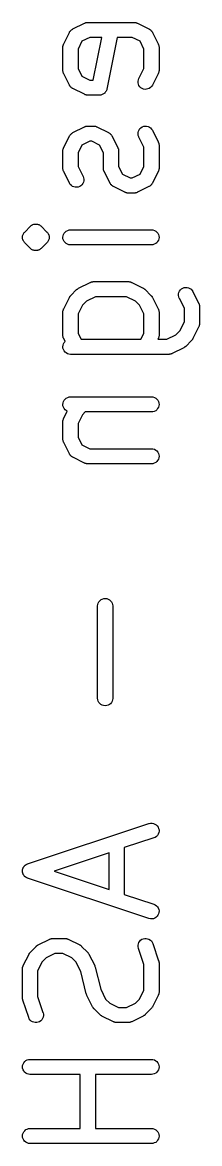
# Model space of a CAD drawing. Extents: x 160.2 to 226.8, y -124.8 to -85.
# Drawn here: x 160.16 to 161.33, y -124.82 to -117.4 of the extents above; entities that cross this region are included whole.
import ezdxf

# ---------------------------------------------------------------- set-up
doc = ezdxf.new("R2010")
doc.units = 0
doc.layers.add('BLACK', color=7, linetype='CONTINUOUS')

msp = doc.modelspace()

# ---------------------------------------------------------------- linework, layer by layer
at = {"layer": 'BLACK', "linetype": 'CONTINUOUS'}
for p, q in [((160.494, -117.447), (160.57, -117.409)), ((160.57, -117.409), (160.571, -117.409)), ((160.571, -117.409), (160.573, -117.408)), ((160.573, -117.408), (160.574, -117.408)), ((160.574, -117.408), (160.577, -117.407)), ((160.577, -117.407), (160.58, -117.405)), ((160.58, -117.405), (160.582, -117.405)), ((160.582, -117.405), (160.583, -117.405)), ((160.583, -117.405), (160.587, -117.404)), ((160.587, -117.404), (160.59, -117.404)), ((160.59, -117.404), (160.591, -117.404)), ((160.591, -117.404), (160.593, -117.404)), ((160.593, -117.404), (160.898, -117.404)), ((160.898, -117.404), (160.9, -117.404)), ((160.898, -117.404), (160.898, -117.404)), ((160.9, -117.404), (160.901, -117.404)), ((160.901, -117.404), (160.905, -117.405)), ((160.905, -117.405), (160.908, -117.405)), ((160.908, -117.405), (160.909, -117.405)), ((160.909, -117.405), (160.911, -117.406)), ((160.911, -117.406), (160.914, -117.407)), ((160.914, -117.407), (160.917, -117.408)), ((160.917, -117.408), (160.919, -117.409)), ((160.919, -117.409), (160.92, -117.409)), ((160.92, -117.409), (160.996, -117.447)), ((160.434, -117.546), (160.472, -117.47)), ((160.472, -117.469), (160.473, -117.468)), ((160.472, -117.47), (160.472, -117.469)), ((160.473, -117.467), (160.475, -117.464)), ((160.473, -117.468), (160.473, -117.467)), ((160.475, -117.464), (160.478, -117.461)), ((160.478, -117.46), (160.479, -117.459)), ((160.478, -117.461), (160.478, -117.46)), ((160.479, -117.459), (160.482, -117.456)), ((160.482, -117.456), (160.484, -117.454)), ((160.484, -117.454), (160.485, -117.453)), ((160.485, -117.453), (160.486, -117.452)), ((160.486, -117.452), (160.489, -117.45)), ((160.489, -117.45), (160.492, -117.448)), ((160.492, -117.448), (160.493, -117.448)), ((160.493, -117.448), (160.494, -117.447)), ((160.605, -117.504), (160.554, -117.529)), ((160.684, -117.504), (160.605, -117.504)), ((160.628, -117.785), (160.684, -117.504)), ((160.786, -117.504), (160.718, -117.845)), ((160.886, -117.504), (160.786, -117.504)), ((160.937, -117.529), (160.886, -117.504)), ((160.996, -117.447), (160.997, -117.447)), ((160.997, -117.447), (160.998, -117.448)), ((160.998, -117.448), (160.999, -117.449)), ((160.999, -117.449), (161.002, -117.451)), ((161.002, -117.451), (161.005, -117.453)), ((161.005, -117.453), (161.006, -117.454)), ((161.006, -117.454), (161.007, -117.454)), ((161.007, -117.454), (161.009, -117.457)), ((161.009, -117.457), (161.012, -117.46)), ((161.012, -117.46), (161.013, -117.46)), ((161.013, -117.46), (161.013, -117.461)), ((161.013, -117.461), (161.015, -117.465)), ((161.015, -117.465), (161.018, -117.468)), ((161.018, -117.468), (161.018, -117.469)), ((161.018, -117.469), (161.019, -117.47)), ((161.019, -117.47), (161.057, -117.546)), ((160.429, -117.561), (160.43, -117.558)), ((160.429, -117.564), (160.429, -117.561)), ((160.429, -117.566), (160.429, -117.564)), ((160.429, -117.567), (160.429, -117.566)), ((160.429, -117.568), (160.429, -117.567)), ((160.429, -117.72), (160.429, -117.568)), ((160.43, -117.555), (160.432, -117.552)), ((160.43, -117.556), (160.43, -117.555)), ((160.43, -117.558), (160.43, -117.556)), ((160.432, -117.552), (160.433, -117.548)), ((160.433, -117.547), (160.434, -117.546)), ((160.433, -117.548), (160.433, -117.547)), ((160.554, -117.529), (160.529, -117.58)), ((160.529, -117.58), (160.529, -117.709)), ((160.962, -117.58), (160.937, -117.529)), ((160.962, -117.709), (160.962, -117.58)), ((161.057, -117.546), (161.057, -117.546)), ((161.057, -117.546), (161.057, -117.548)), ((161.057, -117.548), (161.058, -117.549)), ((161.058, -117.549), (161.059, -117.552)), ((161.059, -117.552), (161.06, -117.556)), ((161.06, -117.556), (161.061, -117.557)), ((161.061, -117.557), (161.061, -117.558)), ((161.061, -117.558), (161.061, -117.562)), ((161.061, -117.562), (161.062, -117.565)), ((161.062, -117.565), (161.062, -117.567)), ((161.062, -117.567), (161.062, -117.568)), ((161.062, -117.568), (161.062, -117.72)), ((160.429, -117.722), (160.429, -117.72)), ((160.429, -117.723), (160.429, -117.722)), ((160.429, -117.727), (160.429, -117.723)), ((160.43, -117.73), (160.429, -117.727)), ((160.43, -117.732), (160.43, -117.73)), ((160.43, -117.733), (160.43, -117.732)), ((160.431, -117.736), (160.43, -117.733)), ((160.529, -117.709), (160.554, -117.759)), ((160.929, -117.774), (160.962, -117.709)), ((161.06, -117.734), (161.059, -117.737)), ((161.061, -117.731), (161.06, -117.732)), ((161.06, -117.732), (161.06, -117.734)), ((161.062, -117.724), (161.061, -117.727)), ((161.061, -117.727), (161.061, -117.731)), ((161.062, -117.72), (161.062, -117.721)), ((161.062, -117.721), (161.062, -117.723)), ((161.062, -117.723), (161.062, -117.724)), ((160.432, -117.74), (160.431, -117.736)), ((160.433, -117.741), (160.432, -117.74)), ((160.434, -117.742), (160.433, -117.741)), ((160.434, -117.743), (160.434, -117.742)), ((160.472, -117.819), (160.434, -117.743)), ((160.554, -117.759), (160.605, -117.785)), ((160.605, -117.785), (160.628, -117.785)), ((160.924, -117.793), (160.926, -117.783)), ((160.924, -117.803), (160.924, -117.793)), ((160.926, -117.812), (160.924, -117.803)), ((160.926, -117.783), (160.929, -117.774)), ((161.057, -117.743), (161.019, -117.819)), ((161.058, -117.74), (161.057, -117.741)), ((161.057, -117.741), (161.057, -117.743)), ((161.059, -117.737), (161.058, -117.74)), ((160.473, -117.82), (160.472, -117.819)), ((160.473, -117.821), (160.473, -117.82)), ((160.475, -117.824), (160.473, -117.821)), ((160.477, -117.827), (160.475, -117.824)), ((160.478, -117.828), (160.477, -117.827)), ((160.478, -117.829), (160.478, -117.828)), ((160.481, -117.832), (160.478, -117.829)), ((160.484, -117.834), (160.481, -117.832)), ((160.485, -117.835), (160.484, -117.834)), ((160.485, -117.836), (160.485, -117.835)), ((160.489, -117.838), (160.485, -117.836)), ((160.492, -117.84), (160.489, -117.838)), ((160.493, -117.84), (160.492, -117.84)), ((160.494, -117.841), (160.493, -117.84)), ((160.57, -117.879), (160.494, -117.841)), ((160.494, -117.841), (160.494, -117.841)), ((160.572, -117.88), (160.57, -117.879)), ((160.573, -117.881), (160.572, -117.88)), ((160.576, -117.882), (160.573, -117.881)), ((160.58, -117.883), (160.576, -117.882)), ((160.683, -117.882), (160.679, -117.884)), ((160.688, -117.881), (160.683, -117.882)), ((160.692, -117.879), (160.688, -117.881)), ((160.688, -117.881), (160.688, -117.881)), ((160.688, -117.881), (160.688, -117.881)), ((160.696, -117.877), (160.692, -117.879)), ((160.697, -117.877), (160.696, -117.877)), ((160.7, -117.873), (160.697, -117.876)), ((160.697, -117.876), (160.697, -117.877)), ((160.704, -117.871), (160.7, -117.873)), ((160.707, -117.867), (160.704, -117.87)), ((160.704, -117.87), (160.704, -117.87)), ((160.704, -117.87), (160.704, -117.871)), ((160.71, -117.863), (160.707, -117.867)), ((160.713, -117.859), (160.71, -117.863)), ((160.71, -117.863), (160.71, -117.863)), ((160.71, -117.863), (160.71, -117.863)), ((160.715, -117.855), (160.713, -117.859)), ((160.717, -117.85), (160.715, -117.854)), ((160.715, -117.854), (160.715, -117.854)), ((160.715, -117.854), (160.715, -117.855)), ((160.718, -117.845), (160.717, -117.85)), ((160.718, -117.845), (160.718, -117.845)), ((160.718, -117.845), (160.718, -117.845)), ((160.718, -117.845), (160.718, -117.845)), ((160.718, -117.845), (160.718, -117.845)), ((160.93, -117.821), (160.926, -117.812)), ((160.936, -117.829), (160.93, -117.821)), ((160.943, -117.836), (160.936, -117.829)), ((160.951, -117.841), (160.943, -117.836)), ((160.96, -117.845), (160.951, -117.841)), ((160.97, -117.847), (160.96, -117.845)), ((160.98, -117.846), (160.97, -117.847)), ((160.989, -117.844), (160.98, -117.846)), ((160.998, -117.84), (160.989, -117.844)), ((161.006, -117.835), (160.998, -117.84)), ((161.013, -117.828), (161.006, -117.835)), ((161.018, -117.82), (161.013, -117.828)), ((161.019, -117.819), (161.018, -117.82)), ((160.581, -117.883), (160.58, -117.883)), ((160.582, -117.884), (160.581, -117.883)), ((160.586, -117.884), (160.582, -117.884)), ((160.589, -117.885), (160.586, -117.884)), ((160.591, -117.885), (160.589, -117.885)), ((160.592, -117.885), (160.591, -117.885)), ((160.593, -117.885), (160.592, -117.885)), ((160.669, -117.885), (160.593, -117.885)), ((160.674, -117.884), (160.669, -117.885)), ((160.678, -117.884), (160.674, -117.884)), ((160.679, -117.884), (160.678, -117.884)), ((160.679, -117.884), (160.679, -117.884)), ((160.494, -118.133), (160.57, -118.095)), ((160.57, -118.095), (160.571, -118.094)), ((160.571, -118.094), (160.573, -118.094)), ((160.573, -118.094), (160.574, -118.093)), ((160.574, -118.093), (160.577, -118.092)), ((160.577, -118.092), (160.58, -118.091)), ((160.58, -118.091), (160.582, -118.091)), ((160.582, -118.091), (160.583, -118.09)), ((160.583, -118.09), (160.587, -118.09)), ((160.587, -118.09), (160.59, -118.09)), ((160.59, -118.09), (160.591, -118.09)), ((160.591, -118.09), (160.593, -118.09)), ((160.593, -118.09), (160.631, -118.09)), ((160.631, -118.09), (160.632, -118.09)), ((160.632, -118.09), (160.633, -118.09)), ((160.633, -118.09), (160.635, -118.09)), ((160.635, -118.09), (160.638, -118.09)), ((160.638, -118.09), (160.641, -118.091)), ((160.641, -118.091), (160.643, -118.091)), ((160.643, -118.091), (160.644, -118.091)), ((160.644, -118.091), (160.647, -118.093)), ((160.647, -118.093), (160.651, -118.094)), ((160.651, -118.094), (160.652, -118.094)), ((160.652, -118.094), (160.653, -118.095)), ((160.653, -118.095), (160.73, -118.133)), ((160.936, -118.106), (160.943, -118.1)), ((160.943, -118.1), (160.952, -118.095)), ((160.952, -118.095), (160.961, -118.091)), ((160.961, -118.091), (160.971, -118.09)), ((160.971, -118.09), (160.98, -118.09)), ((160.98, -118.09), (160.99, -118.092)), ((160.99, -118.092), (160.999, -118.096)), ((160.999, -118.096), (161.007, -118.102)), ((161.007, -118.102), (161.013, -118.109)), ((160.434, -118.231), (160.472, -118.155)), ((160.472, -118.155), (160.473, -118.154)), ((160.472, -118.155), (160.472, -118.155)), ((160.473, -118.153), (160.476, -118.15)), ((160.473, -118.154), (160.473, -118.153)), ((160.476, -118.15), (160.478, -118.146)), ((160.478, -118.146), (160.479, -118.145)), ((160.478, -118.146), (160.478, -118.146)), ((160.479, -118.145), (160.482, -118.142)), ((160.482, -118.142), (160.484, -118.139)), ((160.484, -118.139), (160.485, -118.139)), ((160.485, -118.139), (160.486, -118.138)), ((160.486, -118.138), (160.489, -118.136)), ((160.489, -118.136), (160.492, -118.134)), ((160.492, -118.134), (160.493, -118.133)), ((160.493, -118.133), (160.494, -118.133)), ((160.73, -118.133), (160.73, -118.133)), ((160.73, -118.133), (160.731, -118.134)), ((160.731, -118.134), (160.732, -118.134)), ((160.732, -118.134), (160.735, -118.136)), ((160.735, -118.136), (160.738, -118.139)), ((160.738, -118.139), (160.739, -118.139)), ((160.739, -118.139), (160.74, -118.14)), ((160.74, -118.14), (160.743, -118.143)), ((160.743, -118.143), (160.745, -118.145)), ((160.745, -118.145), (160.746, -118.146)), ((160.746, -118.146), (160.747, -118.147)), ((160.747, -118.147), (160.749, -118.15)), ((160.749, -118.15), (160.751, -118.153)), ((160.751, -118.153), (160.751, -118.154)), ((160.751, -118.154), (160.752, -118.155)), ((160.752, -118.155), (160.79, -118.231)), ((160.924, -118.133), (160.927, -118.123)), ((160.924, -118.142), (160.924, -118.133)), ((160.925, -118.152), (160.924, -118.142)), ((160.929, -118.161), (160.925, -118.152)), ((160.927, -118.123), (160.931, -118.114)), ((160.929, -118.162), (160.929, -118.161)), ((160.962, -118.228), (160.929, -118.162)), ((160.931, -118.114), (160.936, -118.106)), ((161.013, -118.109), (161.019, -118.117)), ((161.019, -118.117), (161.057, -118.193)), ((160.429, -118.247), (160.43, -118.243)), ((160.429, -118.25), (160.429, -118.247)), ((160.429, -118.252), (160.429, -118.25)), ((160.429, -118.253), (160.429, -118.252)), ((160.429, -118.254), (160.429, -118.253)), ((160.43, -118.241), (160.432, -118.237)), ((160.43, -118.242), (160.43, -118.241)), ((160.43, -118.243), (160.43, -118.242)), ((160.432, -118.237), (160.433, -118.234)), ((160.433, -118.233), (160.434, -118.231)), ((160.433, -118.234), (160.433, -118.233)), ((160.554, -118.215), (160.529, -118.266)), ((160.605, -118.19), (160.554, -118.215)), ((160.619, -118.19), (160.605, -118.19)), ((160.67, -118.215), (160.619, -118.19)), ((160.695, -118.266), (160.67, -118.215)), ((160.79, -118.231), (160.79, -118.232)), ((160.79, -118.232), (160.791, -118.233)), ((160.791, -118.233), (160.791, -118.235)), ((160.791, -118.235), (160.792, -118.238)), ((160.792, -118.238), (160.794, -118.241)), ((160.794, -118.241), (160.794, -118.243)), ((160.794, -118.243), (160.794, -118.244)), ((160.794, -118.244), (160.795, -118.247)), ((160.795, -118.247), (160.795, -118.251)), ((160.795, -118.251), (160.795, -118.252)), ((160.795, -118.252), (160.795, -118.254)), ((160.962, -118.356), (160.962, -118.228)), ((161.057, -118.193), (161.057, -118.194)), ((161.057, -118.194), (161.057, -118.195)), ((161.057, -118.195), (161.058, -118.197)), ((161.058, -118.197), (161.059, -118.2)), ((161.059, -118.2), (161.06, -118.203)), ((161.06, -118.203), (161.061, -118.205)), ((161.061, -118.205), (161.061, -118.206)), ((161.061, -118.206), (161.061, -118.209)), ((161.061, -118.209), (161.062, -118.213)), ((161.062, -118.213), (161.062, -118.214)), ((161.062, -118.214), (161.062, -118.216)), ((161.062, -118.216), (161.062, -118.368)), ((160.429, -118.368), (160.429, -118.254)), ((160.529, -118.266), (160.529, -118.356)), ((160.695, -118.368), (160.695, -118.266)), ((160.795, -118.254), (160.795, -118.356)), ((160.429, -118.37), (160.429, -118.368)), ((160.429, -118.371), (160.429, -118.37)), ((160.429, -118.374), (160.429, -118.371)), ((160.43, -118.378), (160.429, -118.374)), ((160.43, -118.379), (160.43, -118.378)), ((160.43, -118.381), (160.43, -118.379)), ((160.431, -118.384), (160.43, -118.381)), ((160.432, -118.387), (160.431, -118.384)), ((160.433, -118.388), (160.432, -118.387)), ((160.434, -118.39), (160.433, -118.388)), ((160.472, -118.467), (160.434, -118.39)), ((160.434, -118.39), (160.434, -118.39)), ((160.529, -118.356), (160.561, -118.422)), ((160.695, -118.37), (160.695, -118.368)), ((160.695, -118.371), (160.695, -118.37)), ((160.696, -118.374), (160.695, -118.371)), ((160.696, -118.378), (160.696, -118.374)), ((160.697, -118.379), (160.696, -118.378)), ((160.697, -118.381), (160.697, -118.379)), ((160.698, -118.384), (160.697, -118.381)), ((160.699, -118.387), (160.698, -118.384)), ((160.7, -118.388), (160.699, -118.387)), ((160.7, -118.39), (160.7, -118.388)), ((160.701, -118.39), (160.7, -118.39)), ((160.739, -118.467), (160.701, -118.39)), ((160.795, -118.356), (160.821, -118.407)), ((160.937, -118.407), (160.962, -118.356)), ((161.057, -118.39), (161.019, -118.467)), ((161.058, -118.388), (161.057, -118.389)), ((161.057, -118.389), (161.057, -118.39)), ((161.059, -118.385), (161.058, -118.388)), ((161.06, -118.381), (161.059, -118.385)), ((161.061, -118.378), (161.06, -118.38)), ((161.06, -118.38), (161.06, -118.381)), ((161.062, -118.372), (161.061, -118.375)), ((161.061, -118.375), (161.061, -118.378)), ((161.062, -118.368), (161.062, -118.369)), ((161.062, -118.369), (161.062, -118.37)), ((161.062, -118.37), (161.062, -118.372)), ((160.477, -118.475), (160.472, -118.467)), ((160.484, -118.482), (160.477, -118.475)), ((160.56, -118.469), (160.554, -118.477)), ((160.564, -118.461), (160.56, -118.469)), ((160.561, -118.422), (160.562, -118.423)), ((160.562, -118.423), (160.565, -118.432)), ((160.566, -118.451), (160.564, -118.461)), ((160.565, -118.432), (160.567, -118.441)), ((160.567, -118.441), (160.566, -118.451)), ((160.739, -118.468), (160.739, -118.467)), ((160.74, -118.469), (160.739, -118.468)), ((160.742, -118.472), (160.74, -118.469)), ((160.744, -118.475), (160.742, -118.472)), ((160.745, -118.476), (160.744, -118.475)), ((160.821, -118.407), (160.871, -118.432)), ((160.871, -118.432), (160.886, -118.432)), ((160.886, -118.432), (160.937, -118.407)), ((161.013, -118.475), (161.012, -118.476)), ((161.015, -118.472), (161.013, -118.475)), ((161.017, -118.469), (161.015, -118.472)), ((161.018, -118.468), (161.017, -118.469)), ((161.019, -118.467), (161.018, -118.467)), ((161.018, -118.467), (161.018, -118.468)), ((160.492, -118.488), (160.484, -118.482)), ((160.501, -118.492), (160.492, -118.488)), ((160.51, -118.494), (160.501, -118.492)), ((160.52, -118.494), (160.51, -118.494)), ((160.53, -118.493), (160.52, -118.494)), ((160.539, -118.489), (160.53, -118.493)), ((160.547, -118.484), (160.539, -118.489)), ((160.554, -118.477), (160.547, -118.484)), ((160.745, -118.477), (160.745, -118.476)), ((160.748, -118.479), (160.745, -118.477)), ((160.751, -118.482), (160.748, -118.479)), ((160.751, -118.483), (160.751, -118.482)), ((160.752, -118.483), (160.751, -118.483)), ((160.755, -118.485), (160.752, -118.483)), ((160.758, -118.488), (160.755, -118.485)), ((160.759, -118.488), (160.758, -118.488)), ((160.76, -118.489), (160.759, -118.488)), ((160.761, -118.489), (160.76, -118.489)), ((160.837, -118.527), (160.761, -118.489)), ((160.839, -118.528), (160.837, -118.527)), ((160.84, -118.528), (160.839, -118.528)), ((160.843, -118.529), (160.84, -118.528)), ((160.846, -118.531), (160.843, -118.529)), ((160.848, -118.531), (160.846, -118.531)), ((160.849, -118.531), (160.848, -118.531)), ((160.853, -118.532), (160.849, -118.531)), ((160.856, -118.532), (160.853, -118.532)), ((160.857, -118.532), (160.856, -118.532)), ((160.859, -118.532), (160.857, -118.532)), ((160.86, -118.532), (160.859, -118.532)), ((160.898, -118.532), (160.86, -118.532)), ((160.899, -118.532), (160.898, -118.532)), ((160.901, -118.532), (160.899, -118.532)), ((160.904, -118.532), (160.901, -118.532)), ((160.907, -118.531), (160.904, -118.532)), ((160.909, -118.531), (160.907, -118.531)), ((160.91, -118.531), (160.909, -118.531)), ((160.913, -118.53), (160.91, -118.531)), ((160.917, -118.529), (160.913, -118.53)), ((160.918, -118.528), (160.917, -118.529)), ((160.919, -118.527), (160.918, -118.528)), ((160.92, -118.527), (160.919, -118.527)), ((160.996, -118.489), (160.92, -118.527)), ((160.997, -118.488), (160.996, -118.489)), ((160.998, -118.488), (160.997, -118.488)), ((161.001, -118.486), (160.998, -118.488)), ((161.004, -118.484), (161.001, -118.486)), ((161.005, -118.483), (161.004, -118.484)), ((161.006, -118.482), (161.005, -118.483)), ((161.009, -118.48), (161.006, -118.482)), ((161.012, -118.477), (161.009, -118.48)), ((161.012, -118.476), (161.012, -118.477)), ((160.177, -118.79), (160.215, -118.752)), ((160.215, -118.751), (160.219, -118.748)), ((160.215, -118.752), (160.215, -118.751)), ((160.215, -118.752), (160.215, -118.752)), ((160.215, -118.752), (160.215, -118.752)), ((160.215, -118.752), (160.215, -118.752)), ((160.219, -118.748), (160.222, -118.745)), ((160.222, -118.745), (160.223, -118.745)), ((160.223, -118.745), (160.227, -118.743)), ((160.223, -118.745), (160.223, -118.745)), ((160.227, -118.743), (160.231, -118.741)), ((160.231, -118.741), (160.236, -118.739)), ((160.231, -118.741), (160.231, -118.741)), ((160.231, -118.741), (160.231, -118.741)), ((160.236, -118.739), (160.24, -118.738)), ((160.24, -118.738), (160.241, -118.738)), ((160.241, -118.738), (160.241, -118.738)), ((160.241, -118.738), (160.245, -118.738)), ((160.245, -118.738), (160.25, -118.737)), ((160.25, -118.737), (160.251, -118.737)), ((160.25, -118.737), (160.25, -118.737)), ((160.251, -118.737), (160.255, -118.738)), ((160.255, -118.738), (160.26, -118.738)), ((160.26, -118.738), (160.26, -118.738)), ((160.26, -118.738), (160.26, -118.738)), ((160.26, -118.738), (160.265, -118.74)), ((160.265, -118.74), (160.269, -118.741)), ((160.269, -118.741), (160.269, -118.741)), ((160.269, -118.741), (160.27, -118.741)), ((160.27, -118.741), (160.274, -118.743)), ((160.274, -118.743), (160.278, -118.746)), ((160.278, -118.746), (160.278, -118.746)), ((160.278, -118.746), (160.278, -118.746)), ((160.278, -118.746), (160.282, -118.749)), ((160.282, -118.749), (160.285, -118.752)), ((160.285, -118.752), (160.323, -118.79)), ((160.162, -118.82), (160.163, -118.815)), ((160.162, -118.825), (160.162, -118.82)), ((160.162, -118.83), (160.162, -118.825)), ((160.162, -118.825), (160.162, -118.825)), ((160.162, -118.825), (160.162, -118.825)), ((160.162, -118.825), (160.162, -118.825)), ((160.162, -118.825), (160.162, -118.825)), ((160.163, -118.834), (160.162, -118.83)), ((160.163, -118.815), (160.164, -118.811)), ((160.163, -118.815), (160.163, -118.815)), ((160.163, -118.815), (160.163, -118.815)), ((160.163, -118.815), (160.163, -118.815)), ((160.163, -118.815), (160.163, -118.815)), ((160.163, -118.835), (160.163, -118.834)), ((160.164, -118.839), (160.163, -118.835)), ((160.163, -118.835), (160.163, -118.835)), ((160.163, -118.835), (160.163, -118.835)), ((160.163, -118.835), (160.163, -118.835)), ((160.164, -118.811), (160.166, -118.806)), ((160.165, -118.844), (160.164, -118.839)), ((160.166, -118.844), (160.165, -118.844)), ((160.166, -118.806), (160.168, -118.802)), ((160.166, -118.806), (160.166, -118.806)), ((160.166, -118.806), (160.166, -118.806)), ((160.166, -118.806), (160.166, -118.806)), ((160.166, -118.806), (160.166, -118.806)), ((160.168, -118.848), (160.166, -118.844)), ((160.166, -118.844), (160.166, -118.844)), ((160.166, -118.844), (160.166, -118.844)), ((160.166, -118.844), (160.166, -118.844)), ((160.168, -118.802), (160.17, -118.797)), ((160.17, -118.797), (160.17, -118.797)), ((160.17, -118.797), (160.17, -118.797)), ((160.17, -118.797), (160.171, -118.797)), ((160.171, -118.797), (160.173, -118.794)), ((160.171, -118.797), (160.171, -118.797)), ((160.173, -118.794), (160.174, -118.794)), ((160.174, -118.794), (160.177, -118.79)), ((160.177, -118.79), (160.177, -118.79)), ((160.177, -118.79), (160.177, -118.79)), ((160.177, -118.79), (160.177, -118.79)), ((160.323, -118.79), (160.324, -118.79)), ((160.324, -118.79), (160.324, -118.79)), ((160.324, -118.79), (160.324, -118.79)), ((160.324, -118.79), (160.324, -118.79)), ((160.324, -118.79), (160.324, -118.79)), ((160.324, -118.79), (160.324, -118.79)), ((160.324, -118.79), (160.324, -118.79)), ((160.324, -118.79), (160.327, -118.794)), ((160.327, -118.794), (160.33, -118.798)), ((160.33, -118.798), (160.33, -118.798)), ((160.33, -118.798), (160.33, -118.798)), ((160.33, -118.798), (160.33, -118.798)), ((160.33, -118.798), (160.33, -118.798)), ((160.33, -118.798), (160.332, -118.802)), ((160.332, -118.802), (160.334, -118.806)), ((160.334, -118.845), (160.332, -118.849)), ((160.334, -118.806), (160.334, -118.806)), ((160.334, -118.806), (160.334, -118.807)), ((160.334, -118.807), (160.334, -118.807)), ((160.334, -118.807), (160.335, -118.807)), ((160.336, -118.84), (160.334, -118.844)), ((160.334, -118.844), (160.334, -118.845)), ((160.334, -118.845), (160.334, -118.845)), ((160.334, -118.845), (160.334, -118.845)), ((160.334, -118.845), (160.334, -118.845)), ((160.335, -118.807), (160.336, -118.811)), ((160.336, -118.811), (160.337, -118.816)), ((160.337, -118.835), (160.336, -118.84)), ((160.336, -118.84), (160.336, -118.84)), ((160.337, -118.816), (160.337, -118.816)), ((160.337, -118.816), (160.337, -118.816)), ((160.337, -118.816), (160.337, -118.816)), ((160.337, -118.816), (160.337, -118.816)), ((160.337, -118.816), (160.338, -118.821)), ((160.338, -118.83), (160.337, -118.835)), ((160.337, -118.835), (160.337, -118.835)), ((160.337, -118.835), (160.337, -118.835)), ((160.337, -118.835), (160.337, -118.835)), ((160.337, -118.835), (160.337, -118.835)), ((160.338, -118.821), (160.338, -118.825)), ((160.338, -118.825), (160.338, -118.825)), ((160.338, -118.825), (160.338, -118.826)), ((160.338, -118.826), (160.338, -118.826)), ((160.338, -118.826), (160.338, -118.826)), ((160.338, -118.826), (160.338, -118.83)), ((160.338, -118.83), (160.338, -118.83)), ((160.429, -118.825), (160.43, -118.815)), ((160.429, -118.835), (160.429, -118.825)), ((160.432, -118.844), (160.429, -118.835)), ((160.43, -118.815), (160.432, -118.806)), ((160.432, -118.806), (160.437, -118.797)), ((160.437, -118.853), (160.432, -118.844)), ((160.437, -118.797), (160.443, -118.79)), ((160.443, -118.79), (160.451, -118.784)), ((160.451, -118.784), (160.46, -118.779)), ((160.46, -118.779), (160.469, -118.776)), ((160.469, -118.776), (160.479, -118.775)), ((160.479, -118.775), (161.012, -118.775)), ((161.012, -118.775), (161.013, -118.775)), ((161.013, -118.775), (161.022, -118.776)), ((161.022, -118.776), (161.032, -118.779)), ((161.032, -118.779), (161.04, -118.784)), ((161.04, -118.784), (161.048, -118.79)), ((161.048, -118.79), (161.054, -118.798)), ((161.058, -118.845), (161.053, -118.853)), ((161.054, -118.798), (161.058, -118.807)), ((161.058, -118.807), (161.061, -118.816)), ((161.061, -118.835), (161.058, -118.845)), ((161.061, -118.816), (161.062, -118.826)), ((161.062, -118.826), (161.061, -118.835)), ((160.17, -118.852), (160.168, -118.848)), ((160.17, -118.853), (160.17, -118.852)), ((160.173, -118.856), (160.17, -118.853)), ((160.17, -118.853), (160.17, -118.853)), ((160.17, -118.853), (160.17, -118.853)), ((160.17, -118.853), (160.17, -118.853)), ((160.176, -118.86), (160.173, -118.856)), ((160.177, -118.861), (160.176, -118.86)), ((160.176, -118.86), (160.176, -118.86)), ((160.176, -118.86), (160.176, -118.86)), ((160.176, -118.86), (160.176, -118.86)), ((160.176, -118.86), (160.176, -118.86)), ((160.176, -118.86), (160.176, -118.86)), ((160.176, -118.86), (160.176, -118.86)), ((160.215, -118.899), (160.177, -118.861)), ((160.218, -118.902), (160.215, -118.899)), ((160.222, -118.905), (160.218, -118.902)), ((160.226, -118.907), (160.222, -118.905)), ((160.222, -118.905), (160.222, -118.905)), ((160.222, -118.905), (160.222, -118.905)), ((160.23, -118.909), (160.226, -118.907)), ((160.231, -118.909), (160.23, -118.909)), ((160.235, -118.911), (160.231, -118.909)), ((160.231, -118.909), (160.231, -118.909)), ((160.24, -118.912), (160.235, -118.911)), ((160.245, -118.913), (160.24, -118.912)), ((160.24, -118.912), (160.24, -118.912)), ((160.24, -118.912), (160.24, -118.912)), ((160.249, -118.913), (160.245, -118.913)), ((160.25, -118.913), (160.249, -118.913)), ((160.255, -118.913), (160.25, -118.913)), ((160.25, -118.913), (160.25, -118.913)), ((160.259, -118.912), (160.255, -118.913)), ((160.26, -118.912), (160.259, -118.912)), ((160.259, -118.912), (160.259, -118.912)), ((160.264, -118.911), (160.26, -118.912)), ((160.269, -118.91), (160.264, -118.911)), ((160.273, -118.907), (160.269, -118.91)), ((160.269, -118.91), (160.269, -118.91)), ((160.269, -118.91), (160.269, -118.91)), ((160.277, -118.905), (160.273, -118.907)), ((160.278, -118.905), (160.277, -118.905)), ((160.277, -118.905), (160.277, -118.905)), ((160.281, -118.902), (160.278, -118.905)), ((160.285, -118.899), (160.281, -118.902)), ((160.323, -118.861), (160.285, -118.899)), ((160.285, -118.899), (160.285, -118.899)), ((160.285, -118.899), (160.285, -118.899)), ((160.285, -118.899), (160.285, -118.899)), ((160.285, -118.899), (160.285, -118.899)), ((160.326, -118.857), (160.323, -118.861)), ((160.327, -118.857), (160.326, -118.857)), ((160.329, -118.853), (160.327, -118.857)), ((160.33, -118.853), (160.329, -118.853)), ((160.329, -118.853), (160.329, -118.853)), ((160.332, -118.849), (160.33, -118.853)), ((160.33, -118.853), (160.33, -118.853)), ((160.33, -118.853), (160.33, -118.853)), ((160.332, -118.849), (160.332, -118.849)), ((160.443, -118.86), (160.437, -118.853)), ((160.45, -118.866), (160.443, -118.86)), ((160.459, -118.871), (160.45, -118.866)), ((160.468, -118.874), (160.459, -118.871)), ((160.478, -118.875), (160.468, -118.874)), ((160.479, -118.875), (160.478, -118.875)), ((161.012, -118.875), (160.479, -118.875)), ((161.022, -118.874), (161.012, -118.875)), ((161.031, -118.871), (161.022, -118.874)), ((161.04, -118.867), (161.031, -118.871)), ((161.047, -118.861), (161.04, -118.867)), ((161.053, -118.853), (161.047, -118.861)), ((160.532, -119.161), (160.609, -119.123)), ((160.609, -119.123), (160.609, -119.123)), ((160.609, -119.123), (160.611, -119.123)), ((160.611, -119.123), (160.612, -119.122)), ((160.612, -119.122), (160.615, -119.121)), ((160.615, -119.121), (160.618, -119.12)), ((160.618, -119.12), (160.62, -119.119)), ((160.62, -119.119), (160.621, -119.119)), ((160.621, -119.119), (160.625, -119.119)), ((160.625, -119.119), (160.628, -119.118)), ((160.628, -119.118), (160.629, -119.118)), ((160.629, -119.118), (160.631, -119.118)), ((160.631, -119.118), (160.86, -119.118)), ((160.86, -119.118), (160.862, -119.118)), ((160.86, -119.118), (160.86, -119.118)), ((160.862, -119.118), (160.863, -119.118)), ((160.863, -119.118), (160.867, -119.119)), ((160.867, -119.119), (160.87, -119.119)), ((160.87, -119.119), (160.871, -119.12)), ((160.871, -119.12), (160.873, -119.12)), ((160.873, -119.12), (160.876, -119.121)), ((160.876, -119.121), (160.879, -119.122)), ((160.879, -119.122), (160.881, -119.123)), ((160.881, -119.123), (160.882, -119.123)), ((160.882, -119.123), (160.958, -119.161)), ((160.474, -119.219), (160.475, -119.216)), ((160.475, -119.216), (160.476, -119.215)), ((160.476, -119.215), (160.478, -119.213)), ((160.478, -119.213), (160.48, -119.211)), ((160.48, -119.211), (160.481, -119.209)), ((160.481, -119.209), (160.519, -119.171)), ((160.519, -119.171), (160.52, -119.17)), ((160.52, -119.17), (160.522, -119.169)), ((160.522, -119.169), (160.524, -119.167)), ((160.524, -119.167), (160.526, -119.166)), ((160.526, -119.166), (160.528, -119.164)), ((160.528, -119.164), (160.53, -119.163)), ((160.53, -119.163), (160.532, -119.161)), ((160.958, -119.161), (160.959, -119.162)), ((160.959, -119.162), (160.961, -119.163)), ((160.961, -119.163), (160.964, -119.165)), ((160.964, -119.165), (160.965, -119.166)), ((160.965, -119.166), (160.967, -119.167)), ((160.967, -119.167), (160.969, -119.169)), ((160.969, -119.169), (160.971, -119.171)), ((160.971, -119.171), (161.009, -119.209)), ((161.009, -119.209), (161.01, -119.209)), ((161.01, -119.209), (161.011, -119.212)), ((161.011, -119.212), (161.013, -119.214)), ((161.013, -119.214), (161.014, -119.215)), ((161.014, -119.215), (161.016, -119.217)), ((161.016, -119.217), (161.017, -119.22)), ((161.191, -119.199), (161.193, -119.19)), ((161.191, -119.209), (161.191, -119.199)), ((161.192, -119.219), (161.191, -119.209)), ((161.193, -119.19), (161.197, -119.181)), ((161.197, -119.181), (161.203, -119.173)), ((161.203, -119.173), (161.21, -119.166)), ((161.21, -119.166), (161.218, -119.161)), ((161.218, -119.161), (161.228, -119.158)), ((161.228, -119.158), (161.237, -119.156)), ((161.237, -119.156), (161.247, -119.157)), ((161.247, -119.157), (161.256, -119.159)), ((161.256, -119.159), (161.265, -119.163)), ((161.265, -119.163), (161.273, -119.168)), ((161.273, -119.168), (161.28, -119.176)), ((161.28, -119.176), (161.285, -119.184)), ((161.285, -119.184), (161.323, -119.26)), ((160.434, -119.298), (160.472, -119.222)), ((160.472, -119.221), (160.474, -119.219)), ((160.472, -119.222), (160.472, -119.221)), ((160.558, -119.274), (160.529, -119.332)), ((160.584, -119.247), (160.558, -119.274)), ((160.643, -119.218), (160.584, -119.247)), ((160.848, -119.218), (160.643, -119.218)), ((160.906, -119.247), (160.848, -119.218)), ((160.933, -119.274), (160.906, -119.247)), ((160.962, -119.332), (160.933, -119.274)), ((161.017, -119.22), (161.019, -119.222)), ((161.019, -119.222), (161.057, -119.298)), ((161.195, -119.228), (161.192, -119.219)), ((161.196, -119.229), (161.195, -119.228)), ((161.229, -119.294), (161.196, -119.229)), ((161.323, -119.26), (161.324, -119.261)), ((161.324, -119.261), (161.324, -119.262)), ((161.324, -119.262), (161.325, -119.263)), ((161.325, -119.263), (161.326, -119.267)), ((161.326, -119.267), (161.327, -119.27)), ((161.327, -119.27), (161.327, -119.271)), ((161.327, -119.271), (161.328, -119.273)), ((161.328, -119.273), (161.328, -119.276)), ((161.328, -119.276), (161.328, -119.279)), ((161.328, -119.279), (161.328, -119.281)), ((161.328, -119.281), (161.329, -119.282)), ((161.329, -119.282), (161.329, -119.397)), ((160.429, -119.313), (160.43, -119.31)), ((160.429, -119.317), (160.429, -119.313)), ((160.429, -119.318), (160.429, -119.317)), ((160.429, -119.32), (160.429, -119.318)), ((160.429, -119.473), (160.429, -119.32)), ((160.429, -119.32), (160.429, -119.32)), ((160.43, -119.307), (160.432, -119.304)), ((160.43, -119.309), (160.43, -119.307)), ((160.43, -119.31), (160.43, -119.309)), ((160.432, -119.304), (160.433, -119.301)), ((160.433, -119.299), (160.434, -119.298)), ((160.433, -119.301), (160.433, -119.299)), ((160.529, -119.332), (160.529, -119.461)), ((160.962, -119.461), (160.962, -119.332)), ((161.057, -119.298), (161.057, -119.299)), ((161.057, -119.299), (161.057, -119.3)), ((161.057, -119.3), (161.058, -119.301)), ((161.058, -119.301), (161.059, -119.305)), ((161.059, -119.305), (161.06, -119.308)), ((161.06, -119.308), (161.061, -119.309)), ((161.061, -119.309), (161.061, -119.311)), ((161.061, -119.311), (161.061, -119.314)), ((161.061, -119.314), (161.062, -119.318)), ((161.062, -119.318), (161.062, -119.319)), ((161.062, -119.319), (161.062, -119.32)), ((161.062, -119.32), (161.062, -119.473)), ((161.229, -119.385), (161.229, -119.294)), ((161.199, -119.443), (161.229, -119.385)), ((161.323, -119.419), (161.285, -119.495)), ((161.324, -119.418), (161.323, -119.419)), ((161.325, -119.416), (161.324, -119.418)), ((161.326, -119.413), (161.325, -119.416)), ((161.327, -119.41), (161.326, -119.413)), ((161.328, -119.404), (161.327, -119.407)), ((161.327, -119.407), (161.327, -119.408)), ((161.327, -119.408), (161.327, -119.41)), ((161.329, -119.397), (161.328, -119.399)), ((161.328, -119.399), (161.328, -119.4)), ((161.328, -119.4), (161.328, -119.404)), ((161.329, -119.397), (161.329, -119.397)), ((160.429, -119.474), (160.429, -119.473)), ((160.429, -119.476), (160.429, -119.474)), ((160.429, -119.479), (160.429, -119.476)), ((160.43, -119.483), (160.429, -119.479)), ((160.43, -119.484), (160.43, -119.483)), ((160.43, -119.485), (160.43, -119.484)), ((160.431, -119.489), (160.43, -119.485)), ((160.432, -119.492), (160.431, -119.489)), ((160.433, -119.493), (160.432, -119.492)), ((160.434, -119.495), (160.433, -119.493)), ((160.443, -119.514), (160.434, -119.495)), ((160.434, -119.495), (160.434, -119.495)), ((160.529, -119.461), (160.548, -119.499)), ((160.548, -119.499), (160.943, -119.499)), ((160.943, -119.499), (160.962, -119.461)), ((161.057, -119.495), (161.055, -119.499)), ((161.055, -119.499), (161.114, -119.499)), ((161.058, -119.493), (161.057, -119.494)), ((161.057, -119.494), (161.057, -119.495)), ((161.059, -119.489), (161.058, -119.493)), ((161.06, -119.486), (161.059, -119.489)), ((161.061, -119.483), (161.06, -119.485)), ((161.06, -119.485), (161.06, -119.486)), ((161.062, -119.476), (161.061, -119.48)), ((161.061, -119.48), (161.061, -119.483)), ((161.062, -119.473), (161.062, -119.474)), ((161.062, -119.474), (161.062, -119.475)), ((161.062, -119.475), (161.062, -119.476)), ((161.114, -119.499), (161.173, -119.47)), ((161.173, -119.47), (161.199, -119.443)), ((161.276, -119.508), (161.238, -119.546)), ((161.278, -119.506), (161.276, -119.508)), ((161.28, -119.504), (161.278, -119.506)), ((161.281, -119.502), (161.28, -119.504)), ((161.282, -119.501), (161.281, -119.502)), ((161.283, -119.498), (161.282, -119.501)), ((161.285, -119.496), (161.283, -119.498)), ((161.285, -119.495), (161.285, -119.496)), ((160.429, -119.549), (160.43, -119.539)), ((160.429, -119.558), (160.429, -119.549)), ((160.432, -119.568), (160.429, -119.558)), ((160.43, -119.539), (160.432, -119.53)), ((160.432, -119.53), (160.437, -119.521)), ((160.437, -119.576), (160.432, -119.568)), ((160.437, -119.521), (160.443, -119.514)), ((160.443, -119.584), (160.437, -119.576)), ((160.45, -119.59), (160.443, -119.584)), ((161.225, -119.556), (161.149, -119.594)), ((161.227, -119.554), (161.225, -119.556)), ((161.23, -119.553), (161.227, -119.554)), ((161.231, -119.552), (161.23, -119.553)), ((161.233, -119.55), (161.231, -119.552)), ((161.235, -119.549), (161.233, -119.55)), ((161.237, -119.547), (161.235, -119.549)), ((161.238, -119.546), (161.237, -119.547)), ((160.459, -119.595), (160.45, -119.59)), ((160.468, -119.598), (160.459, -119.595)), ((160.478, -119.599), (160.468, -119.598)), ((160.479, -119.599), (160.478, -119.599)), ((161.126, -119.599), (160.479, -119.599)), ((161.128, -119.599), (161.126, -119.599)), ((161.129, -119.599), (161.128, -119.599)), ((161.132, -119.598), (161.129, -119.599)), ((161.136, -119.598), (161.132, -119.598)), ((161.137, -119.598), (161.136, -119.598)), ((161.139, -119.597), (161.137, -119.598)), ((161.142, -119.596), (161.139, -119.597)), ((161.145, -119.595), (161.142, -119.596)), ((161.147, -119.595), (161.145, -119.595)), ((161.148, -119.594), (161.147, -119.595)), ((161.149, -119.594), (161.148, -119.594)), ((160.451, -119.888), (160.46, -119.884)), ((160.46, -119.884), (160.469, -119.881)), ((160.469, -119.881), (160.479, -119.88)), ((160.479, -119.88), (161.012, -119.88)), ((161.012, -119.88), (161.013, -119.88)), ((161.013, -119.88), (161.022, -119.881)), ((161.022, -119.881), (161.032, -119.884)), ((161.032, -119.884), (161.04, -119.889)), ((160.429, -119.93), (160.43, -119.92)), ((160.429, -119.939), (160.429, -119.93)), ((160.432, -119.949), (160.429, -119.939)), ((160.43, -119.92), (160.432, -119.911)), ((160.432, -119.911), (160.437, -119.902)), ((160.437, -119.957), (160.432, -119.949)), ((160.437, -119.902), (160.443, -119.895)), ((160.443, -119.965), (160.437, -119.957)), ((160.443, -119.895), (160.451, -119.888)), ((161.04, -119.889), (161.048, -119.895)), ((161.053, -119.958), (161.047, -119.965)), ((161.048, -119.895), (161.054, -119.903)), ((161.058, -119.949), (161.053, -119.958)), ((161.054, -119.903), (161.058, -119.911)), ((161.058, -119.911), (161.061, -119.921)), ((161.061, -119.94), (161.058, -119.949)), ((161.061, -119.921), (161.062, -119.93)), ((161.062, -119.93), (161.061, -119.94)), ((160.43, -120.031), (160.432, -120.028)), ((160.43, -120.032), (160.43, -120.031)), ((160.43, -120.034), (160.43, -120.032)), ((160.432, -120.028), (160.433, -120.025)), ((160.433, -120.023), (160.434, -120.022)), ((160.433, -120.025), (160.433, -120.023)), ((160.434, -120.022), (160.457, -119.975)), ((160.45, -119.971), (160.443, -119.965)), ((160.457, -119.975), (160.45, -119.971)), ((160.558, -119.998), (160.529, -120.056)), ((160.575, -119.98), (160.558, -119.998)), ((161.012, -119.98), (160.575, -119.98)), ((161.022, -119.979), (161.012, -119.98)), ((161.031, -119.976), (161.022, -119.979)), ((161.04, -119.972), (161.031, -119.976)), ((161.047, -119.965), (161.04, -119.972)), ((160.429, -120.037), (160.43, -120.034)), ((160.429, -120.041), (160.429, -120.037)), ((160.429, -120.042), (160.429, -120.041)), ((160.429, -120.044), (160.429, -120.042)), ((160.429, -120.159), (160.429, -120.044)), ((160.429, -120.044), (160.429, -120.044)), ((160.529, -120.056), (160.529, -120.147)), ((160.429, -120.16), (160.429, -120.159)), ((160.429, -120.162), (160.429, -120.16)), ((160.429, -120.165), (160.429, -120.162)), ((160.43, -120.168), (160.429, -120.165)), ((160.43, -120.17), (160.43, -120.168)), ((160.43, -120.171), (160.43, -120.17)), ((160.431, -120.174), (160.43, -120.171)), ((160.432, -120.178), (160.431, -120.174)), ((160.433, -120.179), (160.432, -120.178)), ((160.434, -120.18), (160.433, -120.179)), ((160.434, -120.181), (160.434, -120.18)), ((160.529, -120.147), (160.554, -120.197)), ((160.472, -120.257), (160.434, -120.181)), ((160.554, -120.197), (160.605, -120.223)), ((160.605, -120.223), (161.012, -120.223)), ((161.012, -120.223), (161.013, -120.223)), ((161.013, -120.223), (161.022, -120.224)), ((161.022, -120.224), (161.032, -120.227)), ((161.032, -120.227), (161.04, -120.232)), ((161.04, -120.232), (161.048, -120.238)), ((161.048, -120.238), (161.054, -120.245)), ((161.054, -120.245), (161.058, -120.254)), ((161.058, -120.254), (161.061, -120.263)), ((160.473, -120.258), (160.472, -120.257)), ((160.473, -120.259), (160.473, -120.258)), ((160.475, -120.262), (160.473, -120.259)), ((160.477, -120.265), (160.475, -120.262)), ((160.478, -120.266), (160.477, -120.265)), ((160.478, -120.267), (160.478, -120.266)), ((160.481, -120.27), (160.478, -120.267)), ((160.484, -120.272), (160.481, -120.27)), ((160.485, -120.273), (160.484, -120.272)), ((160.485, -120.274), (160.485, -120.273)), ((160.489, -120.276), (160.485, -120.274)), ((160.492, -120.278), (160.489, -120.276)), ((160.493, -120.279), (160.492, -120.278)), ((160.494, -120.279), (160.493, -120.279)), ((160.57, -120.318), (160.494, -120.279)), ((160.494, -120.279), (160.494, -120.279)), ((160.572, -120.318), (160.57, -120.318)), ((160.573, -120.319), (160.572, -120.318)), ((160.576, -120.32), (160.573, -120.319)), ((160.58, -120.321), (160.576, -120.32)), ((160.581, -120.321), (160.58, -120.321)), ((160.582, -120.322), (160.581, -120.321)), ((160.586, -120.322), (160.582, -120.322)), ((160.589, -120.323), (160.586, -120.322)), ((160.591, -120.323), (160.589, -120.323)), ((160.592, -120.323), (160.591, -120.323)), ((160.593, -120.323), (160.592, -120.323)), ((161.012, -120.323), (160.593, -120.323)), ((161.022, -120.322), (161.012, -120.323)), ((161.031, -120.319), (161.022, -120.322)), ((161.04, -120.315), (161.031, -120.319)), ((161.047, -120.308), (161.04, -120.315)), ((161.053, -120.301), (161.047, -120.308)), ((161.058, -120.292), (161.053, -120.301)), ((161.061, -120.283), (161.058, -120.292)), ((161.061, -120.263), (161.062, -120.273)), ((161.062, -120.273), (161.061, -120.283)), ((160.68, -121.221), (160.688, -121.217)), ((160.688, -121.217), (160.698, -121.214)), ((160.698, -121.214), (160.707, -121.213)), ((160.707, -121.213), (160.717, -121.214)), ((160.717, -121.214), (160.727, -121.217)), ((160.727, -121.217), (160.735, -121.222)), ((160.657, -121.263), (160.658, -121.253)), ((160.657, -121.873), (160.657, -121.263)), ((160.657, -121.263), (160.657, -121.263)), ((160.658, -121.253), (160.661, -121.244)), ((160.661, -121.244), (160.666, -121.235)), ((160.666, -121.235), (160.672, -121.228)), ((160.672, -121.228), (160.68, -121.221)), ((160.735, -121.222), (160.743, -121.228)), ((160.743, -121.228), (160.749, -121.236)), ((160.749, -121.236), (160.753, -121.244)), ((160.753, -121.244), (160.756, -121.254)), ((160.756, -121.254), (160.757, -121.263)), ((160.757, -121.263), (160.757, -121.873)), ((160.658, -121.883), (160.657, -121.873)), ((160.661, -121.892), (160.658, -121.883)), ((160.756, -121.883), (160.753, -121.893)), ((160.757, -121.874), (160.756, -121.883)), ((160.757, -121.873), (160.757, -121.874)), ((160.665, -121.901), (160.661, -121.892)), ((160.672, -121.908), (160.665, -121.901)), ((160.679, -121.914), (160.672, -121.908)), ((160.688, -121.919), (160.679, -121.914)), ((160.697, -121.922), (160.688, -121.919)), ((160.707, -121.923), (160.697, -121.922)), ((160.717, -121.922), (160.707, -121.923)), ((160.726, -121.919), (160.717, -121.922)), ((160.735, -121.915), (160.726, -121.919)), ((160.742, -121.909), (160.735, -121.915)), ((160.748, -121.901), (160.742, -121.909)), ((160.753, -121.893), (160.748, -121.901)), ((160.996, -122.702), (160.997, -122.701)), ((160.997, -122.701), (161.006, -122.699)), ((161.006, -122.699), (161.016, -122.699)), ((161.016, -122.699), (161.026, -122.701)), ((161.026, -122.701), (161.035, -122.705)), ((160.196, -122.968), (160.996, -122.702)), ((161.035, -122.705), (161.043, -122.71)), ((161.043, -122.71), (161.05, -122.717)), ((161.05, -122.717), (161.056, -122.725)), ((161.057, -122.772), (161.051, -122.78)), ((161.056, -122.725), (161.059, -122.734)), ((161.06, -122.762), (161.057, -122.772)), ((161.059, -122.734), (161.062, -122.743)), ((161.062, -122.753), (161.06, -122.762)), ((161.062, -122.743), (161.062, -122.753)), ((161.028, -122.796), (160.833, -122.861)), ((161.037, -122.793), (161.028, -122.796)), ((161.045, -122.787), (161.037, -122.793)), ((161.051, -122.78), (161.045, -122.787)), ((160.733, -122.895), (160.37, -123.016)), ((160.733, -123.137), (160.733, -122.895)), ((160.833, -122.861), (160.833, -123.17)), ((160.165, -123), (160.166, -122.996)), ((160.166, -122.996), (160.167, -122.993)), ((160.167, -122.993), (160.168, -122.992)), ((160.168, -122.992), (160.169, -122.991)), ((160.169, -122.991), (160.171, -122.988)), ((160.171, -122.988), (160.172, -122.985)), ((160.172, -122.985), (160.173, -122.984)), ((160.173, -122.984), (160.174, -122.983)), ((160.174, -122.983), (160.177, -122.98)), ((160.177, -122.98), (160.179, -122.978)), ((160.179, -122.978), (160.18, -122.977)), ((160.18, -122.977), (160.181, -122.976)), ((160.181, -122.976), (160.184, -122.974)), ((160.184, -122.974), (160.187, -122.972)), ((160.187, -122.972), (160.188, -122.972)), ((160.188, -122.972), (160.19, -122.971)), ((160.19, -122.971), (160.193, -122.97)), ((160.193, -122.97), (160.196, -122.968)), ((160.162, -123.009), (160.163, -123.006)), ((160.162, -123.01), (160.162, -123.009)), ((160.162, -123.012), (160.162, -123.01)), ((160.162, -123.015), (160.162, -123.012)), ((160.162, -123.019), (160.162, -123.015)), ((160.162, -123.02), (160.162, -123.019)), ((160.162, -123.022), (160.162, -123.02)), ((160.163, -123.025), (160.162, -123.022)), ((160.163, -123.006), (160.164, -123.002)), ((160.164, -123.028), (160.163, -123.025)), ((160.164, -123.001), (160.165, -123)), ((160.164, -123.002), (160.164, -123.001)), ((160.164, -123.03), (160.164, -123.028)), ((160.164, -123.031), (160.164, -123.03)), ((160.166, -123.034), (160.164, -123.031)), ((160.167, -123.038), (160.166, -123.034)), ((160.168, -123.039), (160.167, -123.038)), ((160.168, -123.04), (160.168, -123.039)), ((160.17, -123.043), (160.168, -123.04)), ((160.172, -123.046), (160.17, -123.043)), ((160.173, -123.047), (160.172, -123.046)), ((160.174, -123.048), (160.173, -123.047)), ((160.176, -123.051), (160.174, -123.048)), ((160.179, -123.053), (160.176, -123.051)), ((160.18, -123.054), (160.179, -123.053)), ((160.181, -123.055), (160.18, -123.054)), ((160.184, -123.057), (160.181, -123.055)), ((160.187, -123.059), (160.184, -123.057)), ((160.188, -123.059), (160.187, -123.059)), ((160.189, -123.06), (160.188, -123.059)), ((160.192, -123.061), (160.189, -123.06)), ((160.195, -123.063), (160.192, -123.061)), ((160.196, -123.063), (160.195, -123.063)), ((160.996, -123.33), (160.196, -123.063)), ((160.37, -123.016), (160.733, -123.137)), ((160.833, -123.17), (161.028, -123.235)), ((161.028, -123.235), (161.028, -123.235)), ((161.028, -123.235), (161.037, -123.239)), ((161.037, -123.239), (161.045, -123.245)), ((161.045, -123.245), (161.052, -123.252)), ((161.052, -123.252), (161.057, -123.26)), ((161.057, -123.26), (161.06, -123.27)), ((161.061, -123.289), (161.059, -123.299)), ((161.06, -123.27), (161.062, -123.279)), ((161.062, -123.279), (161.061, -123.289)), ((161.006, -123.332), (160.996, -123.33)), ((161.015, -123.332), (161.006, -123.332)), ((161.025, -123.331), (161.015, -123.332)), ((161.034, -123.327), (161.025, -123.331)), ((161.042, -123.322), (161.034, -123.327)), ((161.05, -123.315), (161.042, -123.322)), ((161.055, -123.307), (161.05, -123.315)), ((161.059, -123.299), (161.055, -123.307)), ((160.215, -123.552), (160.253, -123.514)), ((160.253, -123.513), (160.255, -123.511)), ((160.253, -123.514), (160.253, -123.513)), ((160.255, -123.511), (160.257, -123.51)), ((160.257, -123.51), (160.259, -123.508)), ((160.259, -123.508), (160.261, -123.507)), ((160.261, -123.507), (160.263, -123.506)), ((160.263, -123.506), (160.266, -123.504)), ((160.266, -123.504), (160.342, -123.466)), ((160.342, -123.466), (160.343, -123.466)), ((160.343, -123.466), (160.344, -123.465)), ((160.344, -123.465), (160.345, -123.465)), ((160.345, -123.465), (160.349, -123.464)), ((160.349, -123.464), (160.352, -123.463)), ((160.352, -123.463), (160.353, -123.462)), ((160.353, -123.462), (160.355, -123.462)), ((160.355, -123.462), (160.358, -123.462)), ((160.358, -123.462), (160.361, -123.461)), ((160.361, -123.461), (160.363, -123.461)), ((160.363, -123.461), (160.364, -123.461)), ((160.364, -123.461), (160.44, -123.461)), ((160.44, -123.461), (160.441, -123.461)), ((160.441, -123.461), (160.443, -123.461)), ((160.443, -123.461), (160.444, -123.461)), ((160.444, -123.461), (160.447, -123.462)), ((160.447, -123.462), (160.451, -123.462)), ((160.451, -123.462), (160.452, -123.462)), ((160.452, -123.462), (160.454, -123.463)), ((160.454, -123.463), (160.457, -123.464)), ((160.457, -123.464), (160.46, -123.465)), ((160.46, -123.465), (160.461, -123.466)), ((160.461, -123.466), (160.463, -123.466)), ((160.463, -123.466), (160.539, -123.504)), ((160.539, -123.504), (160.54, -123.505)), ((160.54, -123.505), (160.542, -123.506)), ((160.542, -123.506), (160.544, -123.507)), ((160.544, -123.507), (160.546, -123.509)), ((160.546, -123.509), (160.548, -123.51)), ((160.548, -123.51), (160.55, -123.512)), ((160.55, -123.512), (160.552, -123.514)), ((160.552, -123.514), (160.59, -123.552)), ((160.924, -123.507), (160.926, -123.497)), ((160.924, -123.517), (160.924, -123.507)), ((160.926, -123.526), (160.924, -123.517)), ((160.926, -123.497), (160.929, -123.488)), ((160.929, -123.488), (160.935, -123.48)), ((160.935, -123.48), (160.941, -123.473)), ((160.941, -123.473), (160.949, -123.467)), ((160.949, -123.467), (160.958, -123.463)), ((160.958, -123.463), (160.968, -123.461)), ((160.968, -123.461), (160.978, -123.461)), ((160.978, -123.461), (160.987, -123.463)), ((160.987, -123.463), (160.996, -123.466)), ((160.996, -123.466), (161.005, -123.472)), ((161.005, -123.472), (161.012, -123.478)), ((161.012, -123.478), (161.017, -123.486)), ((161.017, -123.486), (161.021, -123.495)), ((161.021, -123.495), (161.059, -123.609)), ((160.167, -123.641), (160.205, -123.565)), ((160.205, -123.565), (160.206, -123.564)), ((160.206, -123.564), (160.207, -123.562)), ((160.207, -123.562), (160.208, -123.559)), ((160.208, -123.559), (160.21, -123.558)), ((160.21, -123.558), (160.211, -123.556)), ((160.211, -123.556), (160.213, -123.554)), ((160.213, -123.554), (160.215, -123.552)), ((160.318, -123.59), (160.291, -123.617)), ((160.376, -123.561), (160.318, -123.59)), ((160.429, -123.561), (160.376, -123.561)), ((160.487, -123.59), (160.429, -123.561)), ((160.514, -123.617), (160.487, -123.59)), ((160.59, -123.552), (160.591, -123.552)), ((160.591, -123.552), (160.592, -123.554)), ((160.592, -123.554), (160.594, -123.557)), ((160.594, -123.557), (160.595, -123.558)), ((160.595, -123.558), (160.597, -123.56)), ((160.597, -123.56), (160.598, -123.562)), ((160.598, -123.562), (160.599, -123.565)), ((160.599, -123.565), (160.638, -123.641)), ((160.926, -123.527), (160.926, -123.526)), ((160.962, -123.633), (160.926, -123.527)), ((160.162, -123.66), (160.163, -123.656)), ((160.162, -123.661), (160.162, -123.66)), ((160.162, -123.663), (160.162, -123.661)), ((160.162, -123.854), (160.162, -123.663)), ((160.162, -123.663), (160.162, -123.663)), ((160.163, -123.652), (160.164, -123.65)), ((160.163, -123.653), (160.163, -123.652)), ((160.163, -123.656), (160.163, -123.653)), ((160.164, -123.65), (160.165, -123.647)), ((160.165, -123.647), (160.166, -123.644)), ((160.166, -123.644), (160.167, -123.642)), ((160.167, -123.642), (160.167, -123.641)), ((160.291, -123.617), (160.262, -123.675)), ((160.546, -123.681), (160.514, -123.617)), ((160.638, -123.641), (160.638, -123.642)), ((160.638, -123.642), (160.638, -123.642)), ((160.638, -123.642), (160.638, -123.642)), ((160.638, -123.642), (160.64, -123.646)), ((160.64, -123.646), (160.641, -123.651)), ((160.641, -123.651), (160.641, -123.651)), ((160.641, -123.651), (160.641, -123.651)), ((160.641, -123.651), (160.678, -123.798)), ((160.962, -123.804), (160.962, -123.633)), ((161.059, -123.609), (161.06, -123.61)), ((161.06, -123.61), (161.06, -123.613)), ((161.06, -123.613), (161.061, -123.616)), ((161.061, -123.616), (161.061, -123.618)), ((161.061, -123.618), (161.062, -123.62)), ((161.062, -123.62), (161.062, -123.622)), ((161.062, -123.622), (161.062, -123.625)), ((161.062, -123.625), (161.062, -123.816)), ((160.262, -123.675), (160.262, -123.846)), ((160.582, -123.828), (160.546, -123.681)), ((160.678, -123.798), (160.71, -123.862)), ((160.933, -123.862), (160.962, -123.804)), ((160.162, -123.857), (160.162, -123.854)), ((160.162, -123.859), (160.162, -123.857)), ((160.163, -123.861), (160.162, -123.859)), ((160.163, -123.864), (160.163, -123.861)), ((160.164, -123.866), (160.163, -123.864)), ((160.164, -123.869), (160.164, -123.866)), ((160.164, -123.87), (160.164, -123.869)), ((160.203, -123.984), (160.164, -123.87)), ((160.262, -123.846), (160.297, -123.952)), ((160.583, -123.828), (160.582, -123.828)), ((160.584, -123.833), (160.583, -123.828)), ((160.583, -123.828), (160.583, -123.828)), ((160.586, -123.837), (160.584, -123.833)), ((160.586, -123.838), (160.586, -123.837)), ((160.586, -123.837), (160.586, -123.837)), ((160.586, -123.837), (160.586, -123.837)), ((160.624, -123.914), (160.586, -123.838)), ((160.71, -123.862), (160.737, -123.889)), ((160.906, -123.889), (160.933, -123.862)), ((161.057, -123.838), (161.019, -123.914)), ((161.058, -123.835), (161.057, -123.837)), ((161.057, -123.837), (161.057, -123.838)), ((161.059, -123.832), (161.058, -123.835)), ((161.06, -123.829), (161.059, -123.832)), ((161.061, -123.826), (161.06, -123.828)), ((161.06, -123.828), (161.06, -123.829)), ((161.062, -123.819), (161.061, -123.823)), ((161.061, -123.823), (161.061, -123.826)), ((161.062, -123.816), (161.062, -123.816)), ((161.062, -123.816), (161.062, -123.818)), ((161.062, -123.818), (161.062, -123.819)), ((160.297, -123.952), (160.298, -123.953)), ((160.298, -123.953), (160.3, -123.962)), ((160.3, -123.962), (160.3, -123.972)), ((160.626, -123.917), (160.624, -123.914)), ((160.627, -123.919), (160.626, -123.917)), ((160.628, -123.921), (160.627, -123.919)), ((160.63, -123.923), (160.628, -123.921)), ((160.631, -123.925), (160.63, -123.923)), ((160.633, -123.927), (160.631, -123.925)), ((160.634, -123.927), (160.633, -123.927)), ((160.672, -123.965), (160.634, -123.927)), ((160.737, -123.889), (160.795, -123.918)), ((160.795, -123.918), (160.848, -123.918)), ((160.848, -123.918), (160.906, -123.889)), ((161.009, -123.927), (160.971, -123.965)), ((161.011, -123.925), (161.009, -123.927)), ((161.013, -123.923), (161.011, -123.925)), ((161.014, -123.921), (161.013, -123.923)), ((161.015, -123.92), (161.014, -123.921)), ((161.017, -123.917), (161.015, -123.92)), ((161.018, -123.915), (161.017, -123.917)), ((161.019, -123.914), (161.018, -123.915)), ((160.207, -123.993), (160.203, -123.984)), ((160.212, -124.001), (160.207, -123.993)), ((160.219, -124.008), (160.212, -124.001)), ((160.227, -124.013), (160.219, -124.008)), ((160.237, -124.016), (160.227, -124.013)), ((160.246, -124.018), (160.237, -124.016)), ((160.256, -124.018), (160.246, -124.018)), ((160.265, -124.016), (160.256, -124.018)), ((160.274, -124.012), (160.265, -124.016)), ((160.282, -124.006), (160.274, -124.012)), ((160.289, -123.999), (160.282, -124.006)), ((160.294, -123.991), (160.289, -123.999)), ((160.298, -123.982), (160.294, -123.991)), ((160.3, -123.972), (160.298, -123.982)), ((160.674, -123.967), (160.672, -123.965)), ((160.676, -123.969), (160.674, -123.967)), ((160.678, -123.97), (160.676, -123.969)), ((160.679, -123.972), (160.678, -123.97)), ((160.682, -123.973), (160.679, -123.972)), ((160.684, -123.974), (160.682, -123.973)), ((160.685, -123.975), (160.684, -123.974)), ((160.761, -124.013), (160.685, -123.975)), ((160.762, -124.013), (160.761, -124.013)), ((160.764, -124.014), (160.762, -124.013)), ((160.767, -124.015), (160.764, -124.014)), ((160.77, -124.016), (160.767, -124.015)), ((160.772, -124.017), (160.77, -124.016)), ((160.773, -124.017), (160.772, -124.017)), ((160.776, -124.017), (160.773, -124.017)), ((160.78, -124.018), (160.776, -124.017)), ((160.781, -124.018), (160.78, -124.018)), ((160.783, -124.018), (160.781, -124.018)), ((160.86, -124.018), (160.783, -124.018)), ((160.783, -124.018), (160.783, -124.018)), ((160.861, -124.018), (160.86, -124.018)), ((160.862, -124.018), (160.861, -124.018)), ((160.866, -124.017), (160.862, -124.018)), ((160.869, -124.017), (160.866, -124.017)), ((160.871, -124.017), (160.869, -124.017)), ((160.872, -124.016), (160.871, -124.017)), ((160.875, -124.015), (160.872, -124.016)), ((160.879, -124.014), (160.875, -124.015)), ((160.88, -124.014), (160.879, -124.014)), ((160.881, -124.013), (160.88, -124.014)), ((160.882, -124.013), (160.881, -124.013)), ((160.958, -123.975), (160.882, -124.013)), ((160.96, -123.973), (160.958, -123.975)), ((160.963, -123.972), (160.96, -123.973)), ((160.965, -123.971), (160.963, -123.972)), ((160.966, -123.97), (160.965, -123.971)), ((160.968, -123.968), (160.966, -123.97)), ((160.971, -123.966), (160.968, -123.968)), ((160.971, -123.965), (160.971, -123.966)), ((160.162, -124.311), (160.163, -124.301)), ((160.163, -124.32), (160.162, -124.311)), ((160.163, -124.301), (160.166, -124.292)), ((160.166, -124.33), (160.163, -124.32)), ((160.166, -124.292), (160.17, -124.283)), ((160.17, -124.338), (160.166, -124.33)), ((160.17, -124.283), (160.177, -124.275)), ((160.177, -124.275), (160.184, -124.269)), ((160.184, -124.269), (160.193, -124.265)), ((160.193, -124.265), (160.202, -124.262)), ((160.202, -124.262), (160.212, -124.261)), ((160.212, -124.261), (161.012, -124.261)), ((161.012, -124.261), (161.013, -124.261)), ((161.013, -124.261), (161.022, -124.262)), ((161.022, -124.262), (161.032, -124.265)), ((161.032, -124.265), (161.04, -124.27)), ((161.04, -124.27), (161.048, -124.276)), ((161.048, -124.276), (161.054, -124.284)), ((161.058, -124.33), (161.053, -124.339)), ((161.054, -124.284), (161.058, -124.292)), ((161.058, -124.292), (161.061, -124.302)), ((161.061, -124.321), (161.058, -124.33)), ((161.061, -124.302), (161.062, -124.311)), ((161.062, -124.311), (161.061, -124.321)), ((160.176, -124.346), (160.17, -124.338)), ((160.184, -124.352), (160.176, -124.346)), ((160.192, -124.357), (160.184, -124.352)), ((160.202, -124.36), (160.192, -124.357)), ((160.211, -124.361), (160.202, -124.36)), ((160.212, -124.361), (160.211, -124.361)), ((160.543, -124.361), (160.212, -124.361)), ((160.543, -124.718), (160.543, -124.361)), ((161.012, -124.361), (160.643, -124.361)), ((160.643, -124.361), (160.643, -124.718)), ((161.022, -124.36), (161.012, -124.361)), ((161.031, -124.357), (161.022, -124.36)), ((161.04, -124.353), (161.031, -124.357)), ((161.047, -124.346), (161.04, -124.353)), ((161.053, -124.339), (161.047, -124.346)), ((160.162, -124.768), (160.163, -124.758)), ((160.163, -124.777), (160.162, -124.768)), ((160.163, -124.758), (160.166, -124.749)), ((160.166, -124.787), (160.163, -124.777)), ((160.166, -124.749), (160.17, -124.74)), ((160.17, -124.74), (160.177, -124.733)), ((160.177, -124.733), (160.184, -124.726)), ((160.184, -124.726), (160.193, -124.722)), ((160.193, -124.722), (160.202, -124.719)), ((160.202, -124.719), (160.212, -124.718)), ((160.212, -124.718), (160.543, -124.718)), ((160.643, -124.718), (161.012, -124.718)), ((161.012, -124.718), (161.013, -124.718)), ((161.013, -124.718), (161.022, -124.719)), ((161.022, -124.719), (161.032, -124.722)), ((161.032, -124.722), (161.04, -124.727)), ((161.04, -124.727), (161.048, -124.733)), ((161.048, -124.733), (161.054, -124.741)), ((161.054, -124.741), (161.058, -124.749)), ((161.058, -124.749), (161.061, -124.759)), ((161.061, -124.759), (161.062, -124.768)), ((161.062, -124.768), (161.061, -124.778)), ((160.17, -124.795), (160.166, -124.787)), ((160.176, -124.803), (160.17, -124.795)), ((160.184, -124.809), (160.176, -124.803)), ((160.192, -124.814), (160.184, -124.809)), ((160.202, -124.817), (160.192, -124.814)), ((160.211, -124.818), (160.202, -124.817)), ((160.212, -124.818), (160.211, -124.818)), ((161.012, -124.818), (160.212, -124.818)), ((161.022, -124.817), (161.012, -124.818)), ((161.031, -124.814), (161.022, -124.817)), ((161.04, -124.81), (161.031, -124.814)), ((161.047, -124.804), (161.04, -124.81)), ((161.053, -124.796), (161.047, -124.804)), ((161.058, -124.787), (161.053, -124.796)), ((161.061, -124.778), (161.058, -124.787))]:
    msp.add_line(p, q, dxfattribs=at)

doc.saveas('drawing.dxf')
